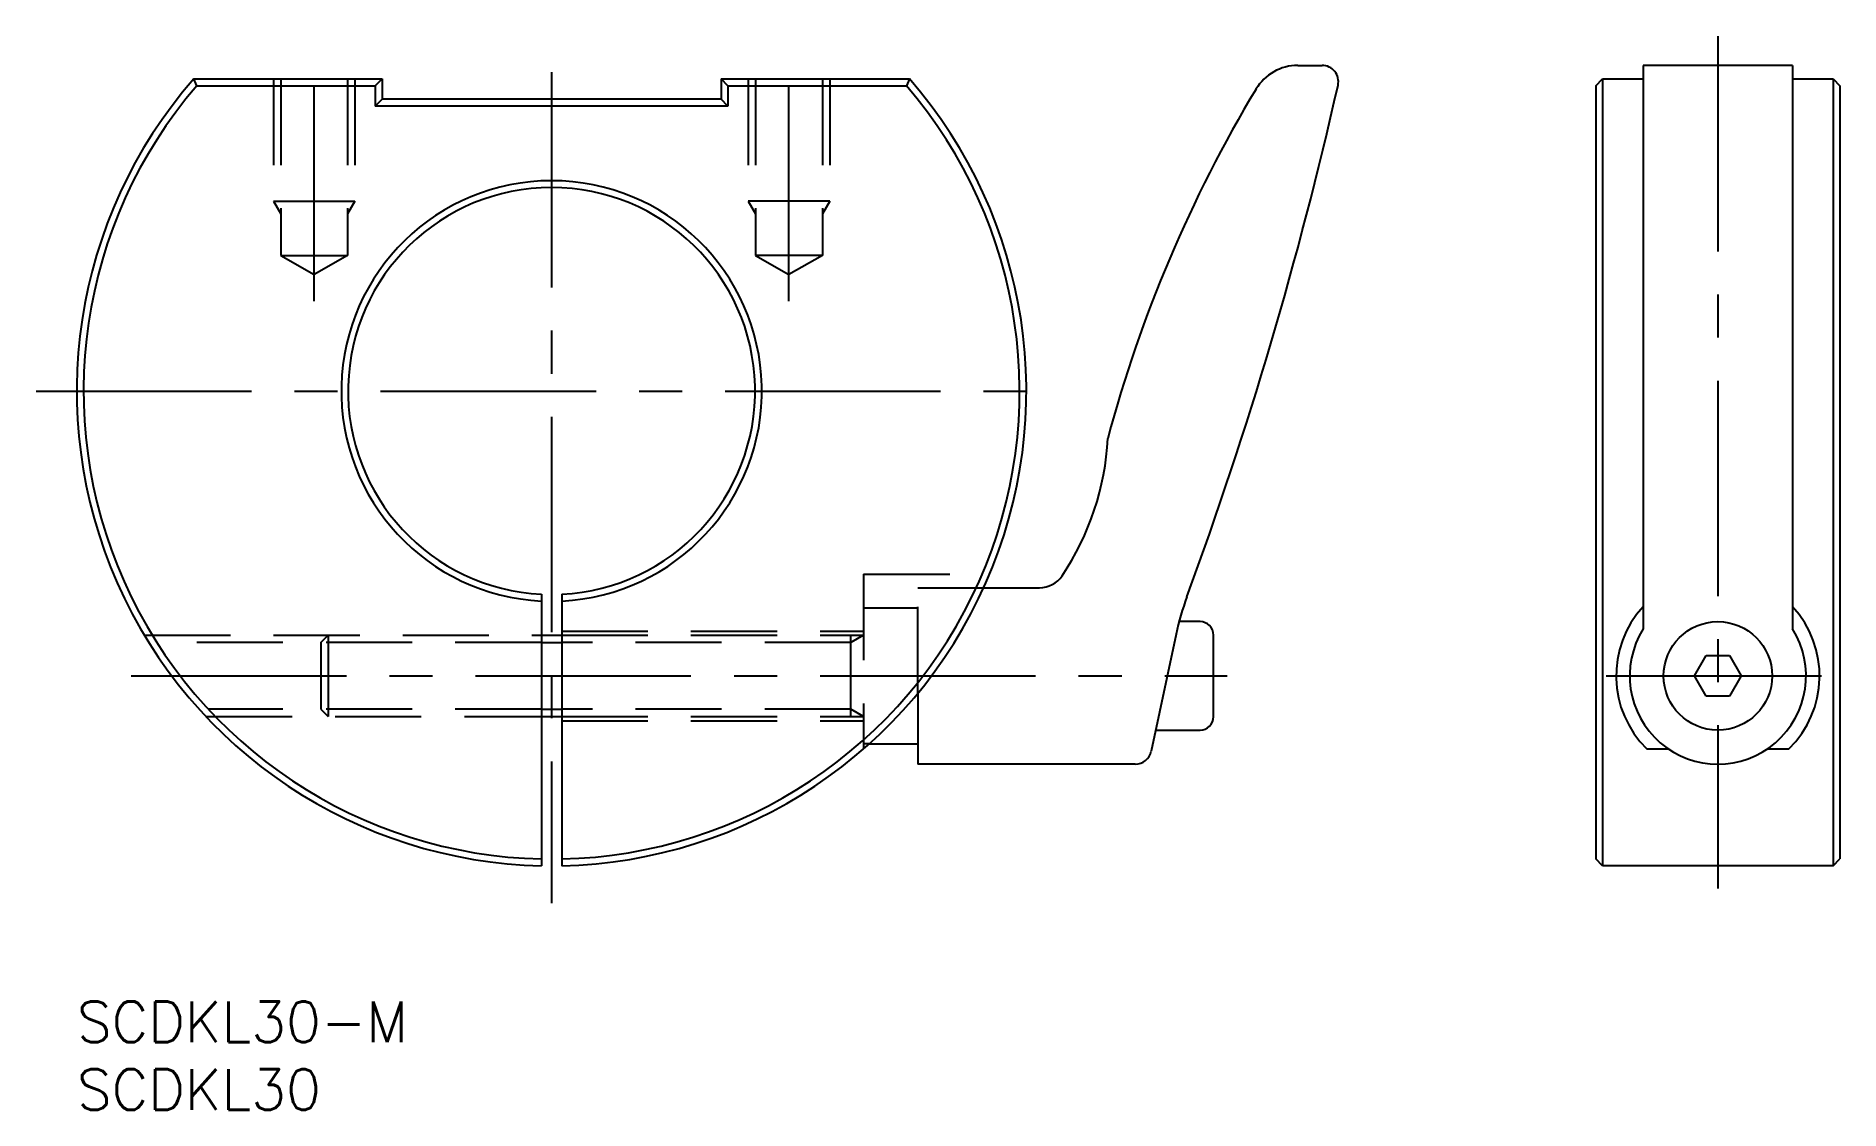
# Model space of a CAD drawing. Extents: x -3 to 130, y -8 to 71.
import ezdxf

# ---------------------------------------------------------------- set-up
doc = ezdxf.new("R2010")
doc.units = 0
doc.header["$LTSCALE"] = 0.5
doc.linetypes.add('CENTER', pattern=[50.8, 31.75, -6.35, 6.35, -6.35])
doc.linetypes.add('DASHED', pattern=[19.05, 12.7, -6.35])
for name, color, linetype in [('MSM_CENTER', 1, 'CENTER'), ('MSM_CONTINUOUS', 7, 'CONTINUOUS'), ('MSM_DASHED', 4, 'DASHED'), ('MSM_NARROW', 5, 'CONTINUOUS'), ('MSM_PART_NUMBER', 7, 'CONTINUOUS')]:
    doc.layers.add(name, color=color, linetype=linetype)
doc.styles.get("Standard").update_dxf_attribs({"font": 'txt.shx', "height": 3, "bigfont": 'bigfont.shx'})

msp = doc.modelspace()

# ---------------------------------------------------------------- linework, layer by layer
at = {"layer": 'MSM_CENTER'}
for p, q in [((120.97, 71.15), (120.97, 8.33)), ((17.5, 51.61), (17.5, 69.99)), ((52.5, 51.61), (52.5, 69.99)), ((35, 68.49), (35, 7.24)), ((-3, 44.99), (73, 44.99)), ((4, 23.99), (84.79, 23.99)), ((112.74, 23.99), (129.19, 23.99))]:
    msp.add_line(p, q, dxfattribs=at)
at = {"layer": 'MSM_CONTINUOUS'}
for p, q in [((8.62, 67.99), (22.5, 67.99)), ((8.85, 67.49), (8.62, 67.99)), ((22.5, 67.99), (22, 67.49)), ((22.5, 67.99), (22.5, 66.49)), ((47.5, 67.99), (47.5, 66.49)), ((47.5, 67.99), (61.38, 67.99)), ((48, 67.49), (47.5, 67.99)), ((61.38, 67.99), (61.15, 67.49)), ((90.01, 68.99), (91.8, 68.99)), ((111.97, 67.49), (112.47, 67.99)), ((112.47, 67.99), (112.47, 10)), ((112.47, 67.99), (115.47, 67.99)), ((126.47, 68.99), (115.47, 68.99)), ((115.47, 68.99), (115.47, 27.46)), ((126.47, 68.99), (126.47, 27.46)), ((126.47, 67.99), (129.47, 67.99)), ((129.47, 67.99), (129.47, 10)), ((129.47, 67.99), (129.97, 67.49)), ((8.85, 67.49), (22, 67.49)), ((22, 67.49), (22, 65.99)), ((22.5, 66.49), (22, 65.99)), ((47.5, 66.49), (22.5, 66.49)), ((48, 65.99), (47.5, 66.49)), ((48, 67.49), (48, 65.99)), ((48, 67.49), (61.15, 67.49)), ((111.97, 67.49), (111.97, 10.5)), ((129.97, 67.49), (129.97, 10.5)), ((48, 65.99), (22, 65.99)), ((34.25, 30.01), (34.25, 10)), ((35.75, 30.01), (35.75, 10)), ((66.86, 30.49), (70.97, 30.49)), ((82.8, 27.99), (81.26, 27.99)), ((34.25, 26.99), (35.75, 26.99)), ((81.03, 27.06), (79.2, 18.44)), ((83.8, 20.99), (83.8, 26.99)), ((119.24, 23.99), (120.1, 25.49)), ((120.1, 25.49), (121.83, 25.49)), ((121.83, 25.49), (122.7, 23.99)), ((120.1, 22.49), (119.24, 23.99)), ((122.7, 23.99), (121.83, 22.49)), ((62, 22.72), (62, 17.49)), ((121.83, 22.49), (120.1, 22.49)), ((34.25, 20.99), (35.75, 20.99)), ((79.53, 19.99), (82.8, 19.99)), ((58.43, 18.99), (62, 18.99)), ((78.03, 17.49), (62, 17.49)), ((115.74, 18.61), (117.32, 18.61)), ((124.61, 18.61), (126.19, 18.61)), ((112.47, 10), (111.97, 10.5)), ((129.47, 10), (112.47, 10)), ((129.47, 10), (129.97, 10.5))]:
    msp.add_line(p, q, dxfattribs=at)
msp.add_circle((120.97, 23.99), 4, dxfattribs=at)
for centre, radius, start, end in [((35, 44.99), 35, 138.9177, 268.7721), ((35, 44.99), 35, 271.2279, 41.0823), ((90.01, 65.39), 3.6, 90, 148.9817), ((91.8, 67.79), 1.2, 347.6766, 90), ((35, 44.99), 34.5, 139.2943, 268.7543), ((35, 44.99), 34.5, 271.2457, 40.7057), ((172.62, 15.7), 100, 148.9712, 165.0534), ((-199.69, 133.49), 300, 339.783, 347.3005), ((35, 44.99), 15.5, 272.7735, 267.2265), ((35, 44.99), 15, 272.866, 267.134), ((56.03, 42.53), 20, 326.1142, 357.0316), ((70.97, 32.49), 2, 270, 326.1142), ((100.6, 22.91), 20, 159.7924, 168), ((82.8, 26.99), 1, 0, 90), ((120.97, 23.99), 7.5, 137.1666, 225.8546), ((120.97, 23.99), 7.5, 314.1454, 42.8334), ((120.97, 23.99), 6.5, 147.7958, 32.2042), ((82.8, 20.99), 1, 270, 0), ((78.03, 18.69), 1.2, 270, 348)]:
    msp.add_arc(centre, radius, start, end, dxfattribs=at)
at = {"layer": 'MSM_DASHED'}
for p, q in [((14.5, 67.99), (14.5, 58.99)), ((15.04, 67.99), (15.04, 54.99)), ((19.96, 67.99), (19.96, 54.99)), ((20.5, 67.99), (20.5, 58.99)), ((49.5, 67.99), (49.5, 58.99)), ((50.04, 67.99), (50.04, 54.99)), ((54.96, 67.99), (54.96, 54.99)), ((55.5, 67.99), (55.5, 58.99)), ((14.5, 58.99), (20.5, 58.99)), ((14.5, 58.99), (15.04, 58.05)), ((20.5, 58.99), (19.96, 58.05)), ((55.5, 58.99), (49.5, 58.99)), ((49.5, 58.99), (50.04, 58.05)), ((55.5, 58.99), (54.96, 58.05)), ((15.04, 54.99), (19.96, 54.99)), ((15.04, 54.99), (17.5, 53.57)), ((19.96, 54.99), (17.5, 53.57)), ((54.96, 54.99), (50.04, 54.99)), ((50.04, 54.99), (52.5, 53.57)), ((54.96, 54.99), (52.5, 53.57)), ((58, 31.49), (58, 18.61)), ((58, 31.49), (67.29, 31.49)), ((62, 30.49), (66.86, 30.49)), ((62, 22.72), (62, 30.49)), ((62, 28.99), (58, 28.99)), ((4.98, 26.99), (34.25, 26.99)), ((18, 26.45), (18.54, 26.99)), ((18.54, 26.99), (18.54, 20.99)), ((35.75, 27.29), (58, 27.29)), ((35.75, 26.99), (58, 26.99)), ((58, 26.99), (57.06, 26.45)), ((57.06, 20.99), (57.06, 26.99)), ((34.25, 26.45), (5.91, 26.45)), ((18, 26.45), (18, 21.53)), ((57.06, 26.45), (35.75, 26.45)), ((34.25, 21.53), (9.7, 21.53)), ((18, 21.53), (18.54, 20.99)), ((57.06, 21.53), (35.75, 21.53)), ((58, 20.99), (57.06, 21.53)), ((9.52, 20.99), (34.25, 20.99)), ((35.75, 20.99), (58, 20.99)), ((35.75, 20.69), (58, 20.69)), ((58.43, 18.99), (58, 18.99))]:
    msp.add_line(p, q, dxfattribs=at)
at = {"layer": 'MSM_NARROW'}
for p, q in [((34.25, 26.45), (35.75, 26.45)), ((34.25, 21.53), (35.75, 21.53))]:
    msp.add_line(p, q, dxfattribs=at)

# ---------------------------------------------------------------- texts
at = {"layer": 'MSM_PART_NUMBER'}
for s, p in [('SCDKL30-M', (0, -3)), ('SCDKL30', (0, -8))]:
    msp.add_text(s, height=3, dxfattribs=at).set_placement(p)

doc.saveas('drawing.dxf')
